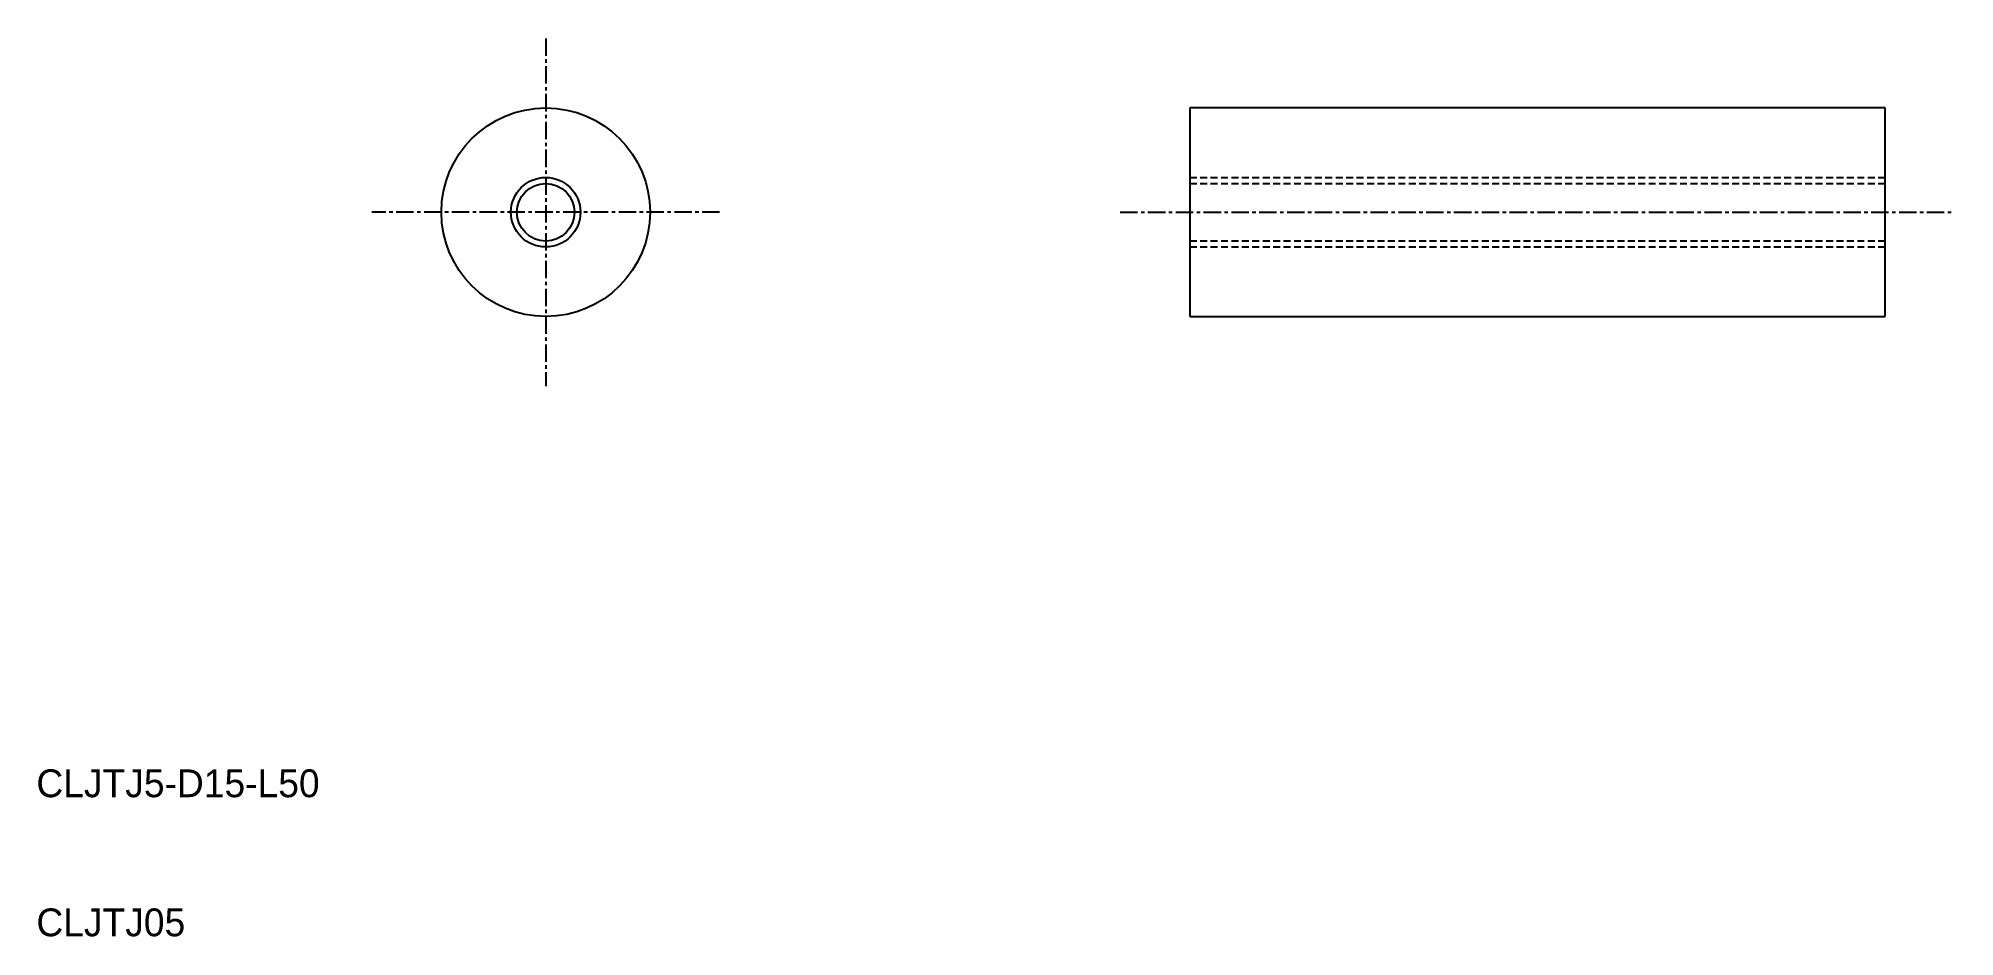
# Model space of a CAD drawing. Extents: x 20 to 157, y 20 to 85.
import ezdxf

# ---------------------------------------------------------------- set-up
doc = ezdxf.new("R2010")
doc.units = 0
doc.linetypes.add('CENTER', pattern=[2, 1.25, -0.25, 0.25, -0.25])
doc.linetypes.add('DASHED', pattern=[0.75, 0.5, -0.25])
doc.layers.get('0').update_dxf_attribs({"linetype": 'CONTINUOUS'})
doc.layers.add('CENTER', color=1, linetype='CENTER')

msp = doc.modelspace()

# ---------------------------------------------------------------- linework, layer by layer
at = {"color": 7, "linetype": 'CONTINUOUS'}
for p, q in [((152.5, 79.56), (102.5, 79.56)), ((102.5, 79.56), (102.5, 64.56)), ((152.5, 64.56), (152.5, 79.56)), ((102.5, 64.56), (152.5, 64.56))]:
    msp.add_line(p, q, dxfattribs=at)
at = {"color": 3, "linetype": 'DASHED'}
for p, q in [((102.5, 74.56), (152.5, 74.56)), ((102.5, 74.13), (152.5, 74.13)), ((102.5, 70), (152.5, 70)), ((102.5, 69.56), (152.5, 69.56))]:
    msp.add_line(p, q, dxfattribs=at)
at = {"color": 7, "linetype": 'CONTINUOUS'}
for radius in [7.5, 2.07]:
    msp.add_circle((56.2, 72.06), radius, dxfattribs=at)
at = {"color": 3, "linetype": 'CONTINUOUS'}
msp.add_circle((56.2, 72.06), 2.5, dxfattribs=at)
at = {"layer": 'CENTER', "color": 1, "linetype": 'CENTER'}
for p, q in [((56.2, 84.56), (56.2, 59.56)), ((68.7, 72.06), (43.7, 72.06)), ((97.5, 72.06), (157.5, 72.06))]:
    msp.add_line(p, q, dxfattribs=at)

# ---------------------------------------------------------------- texts
at = {"color": 7, "linetype": 'CONTINUOUS'}
for s, p in [('CLJTJ5-D15-L50', (19.58, 30)), ('CLJTJ05', (19.58, 20))]:
    msp.add_text(s, height=2, dxfattribs=at).set_placement(p)

doc.saveas('drawing.dxf')
